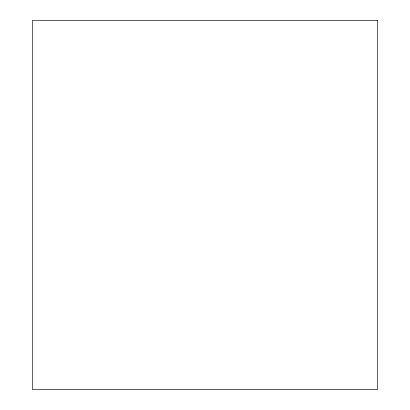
<?xml version="1.0" encoding="UTF-8"?>
<svg xmlns="http://www.w3.org/2000/svg" width="410" height="410" viewBox="0 0 410 410"><rect width="100%" height="100%" fill="white"/><g stroke="black" fill="none" stroke-linecap="round" stroke-linejoin="round"><path stroke-width="0.61" d="M377.661 20.5L32.339 20.5L32.339 389.5L377.661 389.5L377.661 20.5"/></g></svg>
